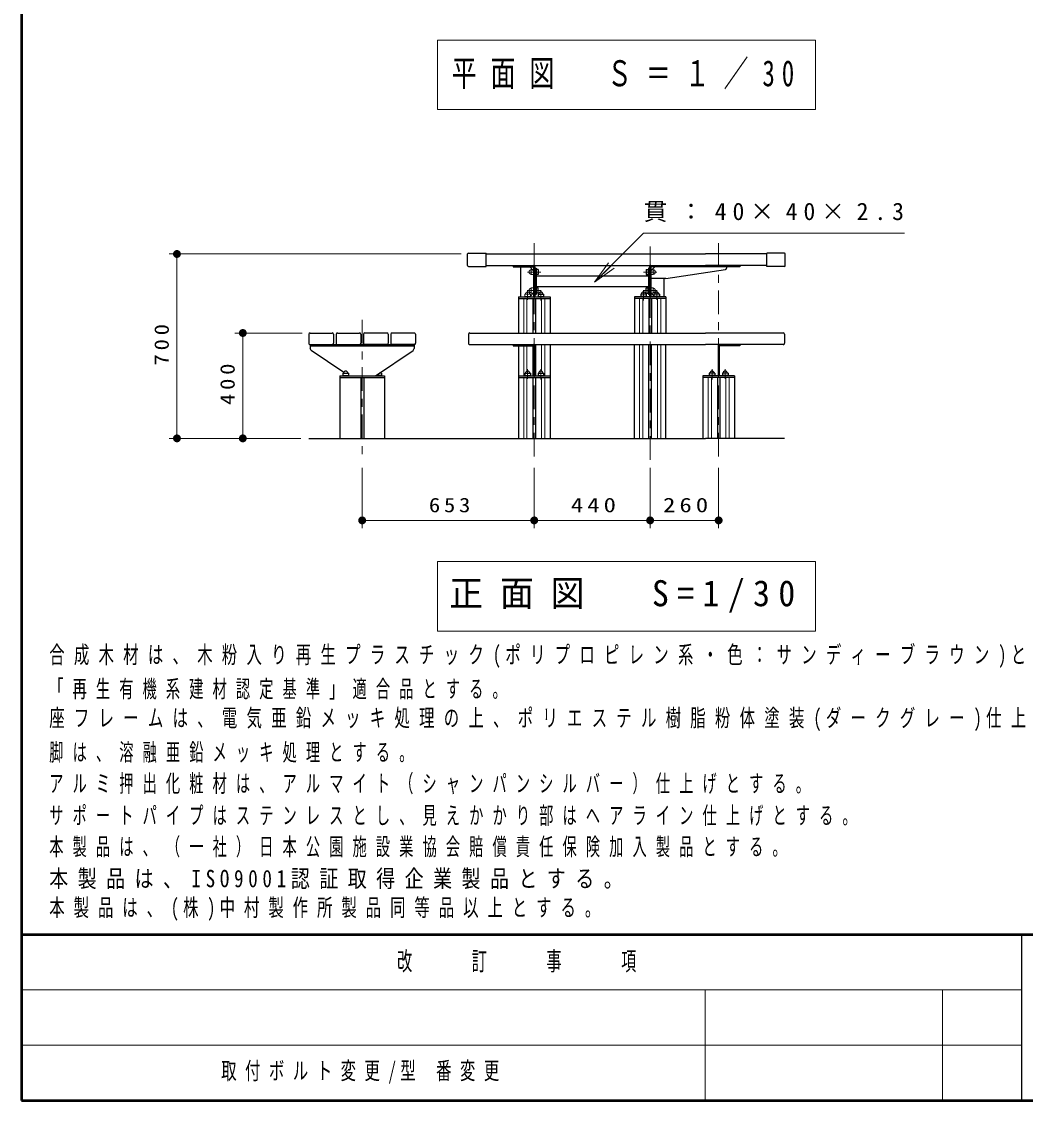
# Model space of a CAD drawing. Units: millimetres on the paper, with parts at other scales. Extents: x -365 to 12, y -47 to 257.
# Drawn here: x -365 to -238, y 0 to 136.5 of the extents above; entities that cross this region are included whole.
import ezdxf

# ---------------------------------------------------------------- set-up
doc = ezdxf.new("R2010")
doc.units = ezdxf.units.MM
doc.linetypes.add('USER1', pattern=[4.5, 2.5, -2])
doc.linetypes.add('USER2', pattern=[6, 3, -1, 1, -1])
doc.layers.add('1_30', color=7, linetype='Continuous', lineweight=25)
doc.layers.add('99', color=7, linetype='Continuous', lineweight=13)
doc.layers.add('CLASS1', color=7, linetype='Continuous')
doc.styles.add('ＭＳ ゴシック', font='')
doc.styles.get('ＭＳ ゴシック').set_extended_font_data('MS Gothic')

# ---------------------------------------------------------------- blocks, each defined once
blk = doc.blocks.new('filled_dot')
at = {"color": 0, "linetype": 'Continuous', "lineweight": -2, "const_width": 1.25}
blk.add_lwpolyline([(-0.625, 0, 1), (0.625, 0, 1)], format="xyb", close=True, dxfattribs=at)

msp = doc.modelspace()

# ---------------------------------------------------------------- linework, layer by layer
at = {"layer": '1_30', "lineweight": 13}
for p, q in [((-312.377, 134.19), (-312.377, 125.39)), ((-264.577, 134.19), (-312.377, 134.19)), ((-264.577, 125.39), (-264.577, 134.19)), ((-312.377, 125.39), (-264.577, 125.39)), ((-309.377, 107.113), (-346.343, 107.113)), ((-345.343, 83.78), (-345.343, 107.113)), ((-292.499, 103.53), (-290.732, 106.005)), ((-292.499, 103.53), (-290.378, 105.652)), ((-290.025, 105.298), (-292.499, 103.53)), ((-301.477, 101.48), (-301.477, 97.113)), ((-301.066, 101.48), (-301.066, 97.113)), ((-299.22, 101.48), (-299.22, 97.113)), ((-298.81, 101.48), (-298.81, 97.113)), ((-286.81, 101.48), (-286.81, 97.113)), ((-286.4, 101.48), (-286.4, 97.113)), ((-284.553, 101.48), (-284.553, 97.113)), ((-284.143, 101.48), (-284.143, 97.113)), ((-329.51, 97.113), (-338.01, 97.113)), ((-337.01, 83.78), (-337.01, 97.113)), ((-299.22, 95.647), (-299.22, 92.282)), ((-298.81, 95.647), (-298.81, 91.68)), ((-286.81, 83.78), (-286.81, 95.647)), ((-286.4, 83.78), (-286.4, 95.647)), ((-284.553, 83.78), (-284.553, 95.647)), ((-284.143, 83.78), (-284.143, 95.647)), ((-301.477, 95.497), (-301.477, 91.68)), ((-301.066, 95.497), (-301.066, 92.282)), ((-301.477, 91.48), (-301.477, 83.78)), ((-301.066, 91.48), (-301.066, 83.78)), ((-299.22, 91.48), (-299.22, 83.78)), ((-298.81, 91.48), (-298.81, 83.78)), ((-278.143, 91.48), (-278.143, 83.78)), ((-277.733, 91.48), (-277.733, 83.78)), ((-275.887, 91.48), (-275.887, 83.78)), ((-275.477, 91.48), (-275.477, 83.78)), ((-329.677, 83.78), (-346.343, 83.78)), ((-321.91, 80.051), (-321.91, 72.4)), ((-300.143, 80.051), (-300.143, 72.4)), ((-300.143, 80.051), (-300.143, 72.4)), ((-285.477, 80.051), (-285.477, 72.4)), ((-276.81, 80.051), (-276.81, 72.4)), ((-300.143, 73.4), (-321.91, 73.4)), ((-285.477, 73.4), (-300.143, 73.4)), ((-276.81, 73.4), (-285.477, 73.4)), ((-312.377, 68.18), (-312.377, 59.38)), ((-264.577, 68.18), (-312.377, 68.18)), ((-264.577, 59.38), (-264.577, 68.18)), ((-312.377, 59.38), (-264.577, 59.38))]:
    msp.add_line(p, q, dxfattribs=at)
at = {"layer": '1_30', "linetype": 'USER2', "lineweight": 13}
for p, q in [((-300.143, 108.48), (-300.143, 81.051)), ((-285.477, 81.051), (-285.477, 108.313)), ((-276.81, 108.48), (-276.81, 81.051)), ((-301.009, 104.83), (-299.288, 104.83)), ((-284.611, 104.83), (-286.332, 104.83)), ((-301.009, 102.497), (-299.288, 102.497)), ((-300.977, 102.531), (-300.977, 101.305)), ((-299.31, 102.531), (-299.31, 101.212)), ((-284.611, 102.497), (-286.332, 102.497)), ((-286.31, 102.531), (-286.31, 101.212)), ((-284.643, 102.531), (-284.643, 101.305)), ((-321.91, 98.781), (-321.91, 81.051)), ((-300.977, 92.531), (-300.977, 91.305)), ((-299.31, 92.531), (-299.31, 91.212)), ((-277.643, 92.531), (-277.643, 91.212)), ((-275.977, 92.531), (-275.977, 91.305))]:
    msp.add_line(p, q, dxfattribs=at)
at = {"layer": '1_30'}
for p, q in [((-308.577, 105.647), (-308.577, 107.113)), ((-308.477, 107.213), (-306.243, 107.213)), ((-306.243, 105.547), (-306.243, 107.213)), ((-306.243, 107.113), (-278.477, 107.113)), ((-270.71, 107.113), (-278.477, 107.113)), ((-270.71, 105.547), (-270.71, 107.213)), ((-268.477, 107.213), (-270.71, 107.213)), ((-268.377, 105.647), (-268.377, 107.113)), ((-308.477, 105.547), (-306.243, 105.547)), ((-306.243, 105.647), (-278.477, 105.647)), ((-302.81, 105.647), (-302.81, 105.497)), ((-302.81, 105.497), (-300.218, 105.497)), ((-301.885, 105.497), (-301.885, 101.68)), ((-300.718, 105.497), (-300.218, 104.997)), ((-300.218, 105.497), (-300.218, 101.68)), ((-300.068, 105.497), (-300.068, 101.68)), ((-300.068, 105.33), (-299.918, 105.33)), ((-299.918, 105.33), (-299.918, 101.997)), ((-299.885, 105.18), (-299.918, 105.18)), ((-299.885, 105.18), (-299.885, 104.48)), ((-299.652, 105.163), (-299.885, 105.163)), ((-299.652, 105.163), (-299.652, 104.497)), ((-285.968, 105.163), (-285.968, 104.497)), ((-285.968, 105.163), (-285.735, 105.163)), ((-285.735, 105.18), (-285.735, 104.48)), ((-285.735, 105.18), (-285.702, 105.18)), ((-285.552, 105.33), (-285.702, 105.33)), ((-285.702, 105.33), (-285.702, 101.997)), ((-285.552, 105.497), (-285.552, 101.68)), ((-284.902, 105.497), (-285.402, 104.997)), ((-285.402, 105.497), (-285.402, 101.68)), ((-274.143, 105.497), (-285.402, 105.497)), ((-283.477, 103.997), (-275.941, 105.135)), ((-270.71, 105.647), (-278.477, 105.647)), ((-275.81, 105.497), (-275.81, 105.298)), ((-274.143, 105.647), (-274.143, 105.497)), ((-268.477, 105.547), (-270.71, 105.547)), ((-299.885, 104.48), (-299.918, 104.48)), ((-299.918, 104.33), (-285.702, 104.33)), ((-299.652, 104.497), (-299.885, 104.497)), ((-285.968, 104.497), (-285.735, 104.497)), ((-285.735, 104.48), (-285.702, 104.48)), ((-283.477, 103.997), (-285.402, 103.997)), ((-283.735, 103.997), (-283.735, 101.68)), ((-299.918, 102.997), (-285.702, 102.997)), ((-299.885, 102.847), (-299.918, 102.847)), ((-299.885, 102.147), (-299.885, 102.847)), ((-299.652, 102.83), (-299.885, 102.83)), ((-299.652, 102.163), (-299.652, 102.83)), ((-285.968, 102.83), (-285.735, 102.83)), ((-285.968, 102.163), (-285.968, 102.83)), ((-285.735, 102.847), (-285.702, 102.847)), ((-285.735, 102.147), (-285.735, 102.847)), ((-302.143, 101.68), (-298.143, 101.68)), ((-302.143, 101.68), (-302.143, 97.113)), ((-302.143, 101.48), (-298.143, 101.48)), ((-300.218, 102.18), (-300.718, 101.68)), ((-300.31, 101.48), (-300.31, 97.113)), ((-300.068, 101.997), (-299.918, 101.997)), ((-299.977, 101.48), (-299.977, 97.113)), ((-299.885, 102.147), (-299.918, 102.147)), ((-299.652, 102.163), (-299.885, 102.163)), ((-299.66, 102.013), (-299.66, 101.68)), ((-299.66, 102.013), (-298.96, 102.013)), ((-299.66, 101.747), (-298.96, 101.747)), ((-298.96, 102.013), (-298.96, 101.68)), ((-298.143, 101.68), (-298.143, 97.113)), ((-283.477, 101.68), (-287.477, 101.68)), ((-287.477, 101.68), (-287.477, 97.113)), ((-283.477, 101.48), (-287.477, 101.48)), ((-286.66, 102.013), (-286.66, 101.68)), ((-285.96, 102.013), (-286.66, 102.013)), ((-285.96, 101.747), (-286.66, 101.747)), ((-285.968, 102.163), (-285.735, 102.163)), ((-285.96, 102.013), (-285.96, 101.68)), ((-285.735, 102.147), (-285.702, 102.147)), ((-285.552, 101.997), (-285.702, 101.997)), ((-285.643, 101.48), (-285.643, 97.113)), ((-285.402, 102.18), (-284.902, 101.68)), ((-285.31, 101.48), (-285.31, 97.113)), ((-284.293, 102.013), (-284.993, 102.013)), ((-284.993, 102.013), (-284.993, 101.68)), ((-284.293, 101.747), (-284.993, 101.747)), ((-284.293, 102.013), (-284.293, 101.68)), ((-283.477, 101.68), (-283.477, 97.113)), ((-328.676, 96.947), (-328.676, 95.813)), ((-328.51, 97.113), (-325.71, 97.113)), ((-325.543, 96.947), (-325.543, 95.813)), ((-325.21, 96.947), (-325.21, 95.813)), ((-325.043, 97.113), (-322.243, 97.113)), ((-322.077, 96.947), (-322.077, 95.813)), ((-321.743, 96.947), (-321.743, 95.813)), ((-318.777, 97.113), (-321.577, 97.113)), ((-318.61, 96.947), (-318.61, 95.813)), ((-318.277, 96.947), (-318.277, 95.813)), ((-315.31, 97.113), (-318.11, 97.113)), ((-315.143, 96.947), (-315.143, 95.813)), ((-308.477, 96.947), (-308.477, 95.813)), ((-308.31, 97.113), (-278.477, 97.113)), ((-268.643, 97.113), (-278.477, 97.113)), ((-268.477, 96.947), (-268.477, 95.813)), ((-328.51, 95.647), (-325.71, 95.647)), ((-328.493, 95.647), (-328.493, 95.163)), ((-328.493, 95.647), (-315.243, 95.647)), ((-325.043, 95.647), (-322.243, 95.647)), ((-318.777, 95.647), (-321.577, 95.647)), ((-315.31, 95.647), (-318.11, 95.647)), ((-315.327, 95.647), (-315.327, 95.163)), ((-308.31, 95.647), (-278.477, 95.647)), ((-302.81, 95.647), (-302.81, 95.497)), ((-299.977, 95.647), (-299.977, 91.68)), ((-298.143, 95.647), (-298.143, 83.78)), ((-287.477, 83.78), (-287.477, 95.647)), ((-285.643, 83.78), (-285.643, 95.647)), ((-285.31, 83.78), (-285.31, 95.647)), ((-283.477, 83.78), (-283.477, 95.647)), ((-268.643, 95.647), (-278.477, 95.647)), ((-274.143, 95.647), (-274.143, 95.497)), ((-328.493, 95.497), (-315.327, 95.497)), ((-328.355, 94.903), (-328.493, 95.163)), ((-324.25, 92.134), (-328.355, 94.903)), ((-320.243, 91.68), (-315.465, 94.903)), ((-315.465, 94.903), (-315.327, 95.163)), ((-302.81, 95.497), (-300.218, 95.497)), ((-302.143, 95.497), (-302.143, 83.78)), ((-300.31, 95.497), (-300.31, 91.68)), ((-300.218, 95.497), (-300.218, 91.68)), ((-300.068, 95.497), (-300.068, 91.68)), ((-276.885, 95.497), (-276.885, 91.68)), ((-276.735, 95.497), (-276.735, 91.68)), ((-274.143, 95.497), (-276.735, 95.497)), ((-324.743, 91.68), (-324.743, 83.78)), ((-324.743, 91.68), (-319.077, 91.68)), ((-324.743, 91.48), (-319.077, 91.48)), ((-324.343, 92.013), (-323.643, 92.013)), ((-324.343, 92.013), (-324.343, 91.68)), ((-324.343, 91.747), (-323.643, 91.747)), ((-323.643, 92.013), (-323.643, 91.68)), ((-322.077, 91.48), (-322.077, 83.78)), ((-321.71, 91.48), (-321.71, 83.78)), ((-320.177, 91.725), (-320.177, 91.68)), ((-319.477, 91.747), (-320.144, 91.747)), ((-319.477, 92.013), (-319.749, 92.013)), ((-319.477, 92.013), (-319.477, 91.68)), ((-319.077, 91.68), (-319.077, 83.78)), ((-302.143, 91.68), (-298.143, 91.68)), ((-302.143, 91.48), (-298.143, 91.48)), ((-301.327, 92.013), (-300.627, 92.013)), ((-301.327, 92.013), (-301.327, 91.68)), ((-301.327, 91.747), (-300.627, 91.747)), ((-300.627, 92.013), (-300.627, 91.68)), ((-300.31, 91.48), (-300.31, 83.78)), ((-299.977, 91.48), (-299.977, 83.78)), ((-299.66, 92.013), (-299.66, 91.68)), ((-299.66, 92.013), (-298.96, 92.013)), ((-299.66, 91.747), (-298.96, 91.747)), ((-298.96, 92.013), (-298.96, 91.68)), ((-274.81, 91.68), (-278.81, 91.68)), ((-278.81, 91.68), (-278.81, 83.78)), ((-274.81, 91.48), (-278.81, 91.48)), ((-277.993, 92.013), (-277.993, 91.68)), ((-277.293, 92.013), (-277.993, 92.013)), ((-277.293, 91.747), (-277.993, 91.747)), ((-277.293, 92.013), (-277.293, 91.68)), ((-276.977, 91.48), (-276.977, 83.78)), ((-276.643, 91.48), (-276.643, 83.78)), ((-275.627, 92.013), (-276.327, 92.013)), ((-276.327, 92.013), (-276.327, 91.68)), ((-275.627, 91.747), (-276.327, 91.747)), ((-275.627, 92.013), (-275.627, 91.68)), ((-274.81, 91.68), (-274.81, 83.78)), ((-328.677, 83.78), (-278.477, 83.78)), ((-268.477, 83.78), (-278.477, 83.78))]:
    msp.add_line(p, q, dxfattribs=at)
at = {"layer": '1_30', "linetype": 'USER1', "lineweight": 13}
for p, q in [((-300.518, 105.163), (-300.518, 104.497)), ((-300.518, 105.163), (-300.252, 105.163)), ((-300.252, 105.18), (-300.252, 104.48)), ((-300.252, 105.18), (-300.218, 105.18)), ((-285.368, 105.18), (-285.402, 105.18)), ((-285.368, 105.18), (-285.368, 104.48)), ((-285.102, 105.163), (-285.368, 105.163)), ((-285.102, 105.163), (-285.102, 104.497)), ((-300.518, 104.497), (-300.252, 104.497)), ((-300.252, 104.48), (-300.218, 104.48)), ((-285.368, 104.48), (-285.402, 104.48)), ((-285.102, 104.497), (-285.368, 104.497)), ((-300.518, 102.163), (-300.518, 102.83)), ((-300.518, 102.83), (-300.252, 102.83)), ((-300.252, 102.147), (-300.252, 102.847)), ((-300.252, 102.847), (-300.218, 102.847)), ((-285.368, 102.847), (-285.402, 102.847)), ((-285.368, 102.147), (-285.368, 102.847)), ((-285.102, 102.83), (-285.368, 102.83)), ((-285.102, 102.163), (-285.102, 102.83)), ((-301.327, 102.013), (-300.627, 102.013)), ((-301.327, 102.013), (-301.327, 101.68)), ((-301.327, 101.747), (-300.627, 101.747)), ((-300.627, 102.013), (-300.627, 101.68)), ((-300.518, 102.163), (-300.252, 102.163)), ((-300.252, 102.147), (-300.218, 102.147)), ((-285.368, 102.147), (-285.402, 102.147)), ((-285.102, 102.163), (-285.368, 102.163))]:
    msp.add_line(p, q, dxfattribs=at)
at = {"layer": '1_30', "lineweight": 13}
msp.add_lwpolyline([(-292.499, 103.53), (-286.3, 109.73), (-253.3, 109.73)], dxfattribs=at)
at = {"layer": '1_30'}
for centre, radius, start, end in [((-308.477, 107.113), 0.1, 90, 180), ((-268.477, 107.113), 0.1, 0, 90), ((-308.477, 105.647), 0.1, 180, 270), ((-300.218, 105.497), 0.15, 0, 90), ((-285.402, 105.497), 0.15, 90, 180), ((-275.977, 105.298), 0.167, 282.26474, 0), ((-268.477, 105.647), 0.1, 270, 0), ((-299.31, 102.013), 0.283, 0, 180), ((-286.31, 102.013), 0.283, 360, 180), ((-284.643, 102.013), 0.283, 360, 180), ((-328.51, 96.947), 0.167, 90, 180), ((-325.71, 96.947), 0.167, 0, 90), ((-325.043, 96.947), 0.167, 90, 180), ((-322.243, 96.947), 0.167, 0, 90), ((-321.577, 96.947), 0.167, 90, 180), ((-318.777, 96.947), 0.167, 360, 90), ((-318.11, 96.947), 0.167, 90, 180), ((-315.31, 96.947), 0.167, 360, 90), ((-308.31, 96.947), 0.167, 90, 180), ((-268.643, 96.947), 0.167, 360, 90), ((-328.51, 95.813), 0.167, 179.99999, 270), ((-325.71, 95.813), 0.167, 270, 0), ((-325.043, 95.813), 0.167, 179.99999, 270), ((-322.243, 95.813), 0.167, 270, 0), ((-321.577, 95.813), 0.167, 180, 270), ((-318.777, 95.813), 0.167, 270, 0.00001), ((-318.11, 95.813), 0.167, 180, 270), ((-315.31, 95.813), 0.167, 270, 0.00001), ((-308.31, 95.813), 0.167, 179.99999, 270), ((-300.218, 95.497), 0.15, 0, 90), ((-276.735, 95.497), 0.15, 90, 180), ((-268.643, 95.813), 0.167, 270, 0.00001), ((-323.993, 92.013), 0.283, 359.99999, 179.99999), ((-319.827, 92.013), 0.283, 0.00001, 25.20722), ((-300.977, 92.013), 0.283, 0, 180), ((-299.31, 92.013), 0.283, 0, 180), ((-277.643, 92.013), 0.283, 360, 180), ((-275.977, 92.013), 0.283, 360, 180)]:
    msp.add_arc(centre, radius, start, end, dxfattribs=at)
at = {"layer": '1_30', "linetype": 'USER1', "lineweight": 13}
for centre, start, end in [((-300.518, 104.83), 90, 270), ((-285.102, 104.83), 270, 90), ((-300.518, 102.497), 90, 270), ((-285.102, 102.497), 270, 90), ((-300.977, 102.013), 0, 180)]:
    msp.add_arc(centre, 0.283, start, end, dxfattribs=at)
at = {"layer": '99', "lineweight": 50}
for p, q in [((-365, 257), (-365, 0)), ((-365, 21), (0, 21)), ((-365, 0), (0, 0))]:
    msp.add_line(p, q, dxfattribs=at)
at = {"layer": '99', "color": 211, "lineweight": 25}
msp.add_line((-238.5, 21), (-238.5, 0), dxfattribs=at)
at = {"layer": '99'}
for p, q in [((-365, 14), (-238.5, 14)), ((-278.5, 14), (-278.5, 0)), ((-248.5, 14), (-248.5, 0)), ((-365, 7), (-238.5, 7))]:
    msp.add_line(p, q, dxfattribs=at)

# ---------------------------------------------------------------- block references
at = {"layer": '1_30', "lineweight": 13, "xscale": 0.4, "yscale": 0.4}
for p, rotation in [((-345.343, 107.113), 270), ((-337.01, 97.113), 270), ((-345.343, 83.78), 90), ((-337.01, 83.78), 90), ((-300.143, 73.4), 180), ((-285.477, 73.4), 180), ((-276.81, 73.4), 180)]:
    msp.add_blockref('filled_dot', p, dxfattribs=dict(at, rotation=rotation))
for p in [(-321.91, 73.4), (-300.143, 73.4), (-285.477, 73.4)]:
    msp.add_blockref('filled_dot', p, dxfattribs=at)

# ---------------------------------------------------------------- texts
at = {"layer": '1_30', "style": 'ＭＳ ゴシック'}
for s, insert, char_height, attachment_point in [('\\T1.56;\\W0.7;平面図\u3000Ｓ＝１／30', (-288.477, 129.79), 3.299, 5), ('\\T1.5;貫：40×40×2.3', (-286.3, 112.38), 2.199, 4), ('\\T1.33;\\W1.15;653', (-310.61, 74.4), 1.833, 8), ('\\T1.33;\\W1.25;440', (-292.401, 74.4), 1.833, 8), ('\\T1.33;\\W1.25;260', (-280.735, 74.4), 1.833, 8), ('\\T1.5;\\W0.95;正面図\u3000S=1/30', (-288.477, 63.78), 3.299, 5)]:
    msp.add_mtext(s, dxfattribs=dict(at, insert=insert, char_height=char_height, attachment_point=attachment_point))
at = {"layer": '1_30', "char_height": 1.833, "attachment_point": 8, "rotation": 90, "style": 'ＭＳ ゴシック'}
for s, insert in [('\\T1.33;\\W1.15;700', (-346.343, 95.863)), ('\\T1.33;\\W1.15;400', (-338.01, 90.863))]:
    msp.add_mtext(s, dxfattribs=dict(at, insert=insert))
at = {"layer": '99', "color": 4, "insert": (-301.75, 17.5), "char_height": 2.346, "attachment_point": 5, "style": 'ＭＳ ゴシック'}
msp.add_mtext('\\T1.64;\\W0.6;改\u3000\u3000訂\u3000\u3000事\u3000\u3000項', dxfattribs=at)
at = {"layer": '99', "insert": (-339.75, 3.5), "char_height": 2.199, "attachment_point": 4, "style": 'ＭＳ ゴシック'}
msp.add_mtext('\\T1.55;\\W0.65;取付ボルト変更/型\\~番変更', dxfattribs=at)
at = {"layer": 'CLASS1', "char_height": 2.199, "attachment_point": 7, "style": 'ＭＳ ゴシック'}
for s, insert in [('\\T1.6;\\W0.65;合成木材は、木粉入り再生プラスチック(ポリプロピレン系・色：サンディーブラウン)とし、', (-361.5, 54.732)), ('\\T1.64;\\W0.6;「再生有機系建材認定基準」適合品とする。', (-361.5, 50.732)), ('\\T1.6;\\W0.65;座フレームは、電気亜鉛メッキ処理の上、ポリエステル樹脂粉体塗装(ダークグレー)仕上げとする。', (-361.5, 46.732)), ('\\T1.64;\\W0.6;脚は、溶融亜鉛メッキ処理とする。', (-361.5, 42.732)), ('\\T1.64;\\W0.6;アルミ押出化粧材は、アルマイト（シャンパンシルバー）仕上げとする。', (-361.5, 38.732)), ('\\T1.64;\\W0.6;サポートパイプはステンレスとし、見えかかり部はヘアライン仕上げとする。', (-361.5, 34.732)), ('\\T1.64;\\W0.6;本製品は、（一社）日本公園施設業協会賠償責任保険加入製品とする。', (-361.5, 30.732)), ('\\T1.5;\\W0.8;本製品は、ISO9001認証取得企業製品とする。', (-361.5, 26.732)), ('\\T1.58;\\W0.65;本製品は、(株)中村製作所製品同等品以上とする。', (-361.5, 22.732))]:
    msp.add_mtext(s, dxfattribs=dict(at, insert=insert))

doc.saveas('drawing.dxf')
